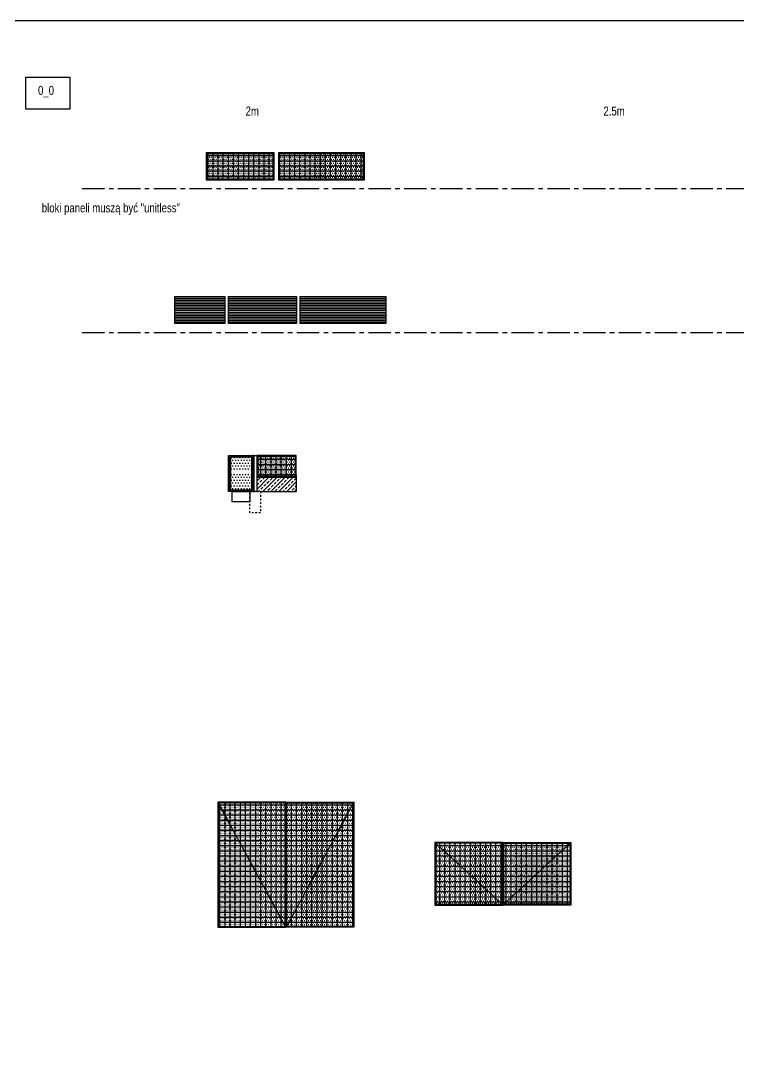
# Model space of a CAD drawing. Header units: millimetres. Extents: x 7 to 378, y -139 to -42.
# Drawn here: x 58.7 to 98.8, y -99.3 to -42 of the extents above; entities that cross this region are included whole.
import ezdxf

# ---------------------------------------------------------------- set-up
doc = ezdxf.new("R2010")
doc.units = ezdxf.units.MM
doc.linetypes.add('CENTER', pattern=[2, 1.25, -0.25, 0.25, -0.25])
doc.linetypes.add('DASHED', pattern=[0.75, 0.5, -0.25])
doc.layers.add('m_panele', color=7, linetype='Continuous')
doc.layers.add('m_podwaliny', color=8, linetype='Continuous')
doc.styles.add('CDMSTYLE', font='CDMSIMPL', dxfattribs={"width": 0.8, "bigfont": 'CDMBIGPL'})
pattern_1 = [(90, (-1e-12, -1), (-0.28575, 6e-17), []), (180, (-1e-12, -1), (-6e-17, -0.28575), [])]
pattern_2 = [(0, (-1e-12, -1), (0.0555625, 0.111125), [0, -0.111125])]
pattern_3 = [(0, (-344.70027, -270.53981), (3e-17, 0.09525), [])]
pattern_4 = [(90, (0.1, -1), (-0.28575, 6e-17), []), (180, (0.1, -1), (-6e-17, -0.28575), [])]
pattern_5 = [(0, (0.1, -1), (0.0555625, 0.111125), [0, -0.111125])]

# ---------------------------------------------------------------- blocks, each defined once
blk = doc.blocks.new('0_0')
at = {"color": 1, "linetype": 'Continuous', "lineweight": 25}
blk.add_lwpolyline([(0, 0), (0.001, 0)], dxfattribs=at)
blk = doc.blocks.new('P_4_2_1')
at = {"layer": 'm_panele'}
h = blk.add_hatch(color=251, dxfattribs=at)
h.paths.add_polyline_path([(3.9, 2), (0.1, 2), (0.1, 0.5), (3.9, 0.5)])
h.paths.add_polyline_path([(3.85, 0.55), (0.15, 0.55), (0.15, 1.95), (3.85, 1.95)], flags=16)
h = blk.add_hatch(dxfattribs=at)
h.set_pattern_fill('ANSI37', color=251, scale=0.09, angle=45, style=0)
h.set_pattern_definition(pattern_1)
h.paths.add_polyline_path([(3.85, 1.95), (0.15, 1.95), (0.15, 0.55), (3.85, 0.55)])
h = blk.add_hatch(dxfattribs=at)
h.set_pattern_fill('DOTS', color=95, scale=0.07, style=0)
h.set_pattern_definition(pattern_2)
h.paths.add_polyline_path([(3.85, 1.95), (0.15, 1.95), (0.15, 0.55), (3.85, 0.55)])
at = {"layer": 'm_panele', "color": 251}
blk.add_lwpolyline([(0.1, 0.5), (3.9, 0.5), (3.9, 2), (0.1, 2), (0.1, 0.5)], dxfattribs=at)
blk.add_lwpolyline([(0.15, 0.55), (3.85, 0.55), (3.85, 1.95), (0.15, 1.95)], close=True, dxfattribs=at)
blk = doc.blocks.new('P_5_2_1')
at = {"layer": 'm_panele'}
h = blk.add_hatch(color=251, dxfattribs=at)
h.paths.add_polyline_path([(4.9, 2), (0.1, 2), (0.1, 0.5), (4.9, 0.5)])
h.paths.add_polyline_path([(4.85, 0.55), (0.15, 0.55), (0.15, 1.95), (4.85, 1.95)], flags=16)
h = blk.add_hatch(dxfattribs=at)
h.set_pattern_fill('ANSI37', color=251, scale=0.09, angle=45, style=0)
h.set_pattern_definition(pattern_1)
h.paths.add_polyline_path([(4.85, 1.95), (0.15, 1.95), (0.15, 0.55), (4.85, 0.55)])
h = blk.add_hatch(dxfattribs=at)
h.set_pattern_fill('DOTS', color=95, scale=0.07, style=0)
h.set_pattern_definition(pattern_2)
h.paths.add_polyline_path([(4.85, 1.95), (0.15, 1.95), (0.15, 0.55), (4.85, 0.55)])
at = {"layer": 'm_panele', "color": 251}
blk.add_lwpolyline([(0.1, 0.5), (4.9, 0.5), (4.9, 2), (0.1, 2), (0.1, 0.5)], dxfattribs=at)
blk.add_lwpolyline([(0.15, 0.55), (4.85, 0.55), (4.85, 1.95), (0.15, 1.95)], close=True, dxfattribs=at)
blk = doc.blocks.new('DZ_4_2_1')
at = {"layer": 'm_panele', "linetype": 'Continuous', "lineweight": 25}
h = blk.add_hatch(dxfattribs=at)
h.set_pattern_fill('DOTS', color=95, scale=0.1)
h.set_pattern_definition([(0, (-147.98, -221.39), (0.079375, 0.15875), [0, -0.15875])])
h.paths.add_polyline_path([(1.385, 2.04), (0.235, 2.04), (0.235, 1.13), (1.385, 1.13)])
h.paths.add_polyline_path([(1.385, 1.06), (0.235, 1.06), (0.235, 0.08), (1.385, 0.08)])
at = {"layer": 'm_panele'}
h = blk.add_hatch(color=251, dxfattribs=at)
h.paths.add_polyline_path([(3.892, 2.01), (1.7, 2.01), (1.7, 0.81), (3.892, 0.81)])
h.paths.add_polyline_path([(3.842, 0.86), (1.75, 0.86), (1.75, 1.96), (3.842, 1.96)], flags=16)
h = blk.add_hatch(dxfattribs=at)
h.set_pattern_fill('ANSI37', color=251, scale=0.09, angle=45, style=0)
h.set_pattern_definition([(90, (0.1, 0.31), (-0.28575, 6e-17), []), (180, (0.1, 0.31), (-6e-17, -0.28575), [])])
h.paths.add_polyline_path([(3.842, 1.96), (1.75, 1.96), (1.75, 0.86), (3.842, 0.86)])
h = blk.add_hatch(dxfattribs=at)
h.set_pattern_fill('DOTS', color=95, scale=0.07, style=0)
h.set_pattern_definition([(0, (0.1, 0.31), (0.0555625, 0.111125), [0, -0.111125])])
h.paths.add_polyline_path([(3.842, 1.96), (1.75, 1.96), (1.75, 0.86), (3.842, 0.86)])
h = blk.add_hatch(dxfattribs=at)
h.set_pattern_fill('ANSI33', color=8, scale=0.05, style=0)
h.set_pattern_definition([(45, (-151.2667, -223.5827), (-0.2245064, 0.2245064), []), (45, (-151.0422, -223.5827), (-0.2245064, 0.2245064), [0.15875, -0.079375])])
h.paths.add_polyline_path([(3.892, 0.81), (1.7, 0.81), (1.7, 0.01), (1.9, 0.01), (4.692, 0.01), (3.892, 0.01)])
at = {"layer": 'm_panele', "color": 8, "lineweight": 25}
blk.add_line((3.892, 0.91), (3.892, 0.01), dxfattribs=at)
at = {"layer": 'm_panele', "color": 8}
blk.add_line((1.9, 0.01), (3.892, 0.01), dxfattribs=at)
blk.add_line((1.9, 0.01), (3.892, 0.01), dxfattribs=at)
at = {"layer": 'm_panele', "color": 1, "linetype": 'Continuous', "lineweight": 25}
for points in [[(0.1, 2.01), (1.52, 2.01), (1.52, 0.01), (0.1, 0.01)], [(0.165, 2.01), (1.455, 2.01), (1.455, 0.01), (0.165, 0.01)], [(0.235, 1.94), (1.385, 1.94), (1.385, 0.08), (0.235, 0.08)], [(1.455, 0.01), (1.52, 0.01), (1.52, 2.01), (1.455, 2.01)], [(1.52, 2.01), (1.68, 2.01), (1.68, 0.01), (1.52, 0.01)], [(0.31, 0), (1.29, 0), (1.29, -0.58), (0.31, -0.58)]]:
    blk.add_lwpolyline(points, close=True, dxfattribs=at)
at = {"layer": 'm_panele', "color": 251}
blk.add_lwpolyline([(1.7, 0.81), (3.892, 0.81), (3.892, 2.01), (1.7, 2.01), (1.7, 0.81)], dxfattribs=at)
blk.add_lwpolyline([(1.75, 0.86), (3.842, 0.86), (3.842, 1.96), (1.75, 1.96)], close=True, dxfattribs=at)
at = {"layer": 'm_panele', "color": 1, "linetype": 'DASHED', "ltscale": 0.005}
blk.add_lwpolyline([(1.3, 0.01), (1.9, 0.01), (1.9, -1.19), (1.3, -1.19)], close=True, dxfattribs=at)
blk = doc.blocks.new('P_3_2_2')
at = {"layer": 'm_panele', "linetype": 'Continuous', "lineweight": 25}
h = blk.add_hatch(dxfattribs=at)
h.set_pattern_fill('ANSI31', scale=0.03, angle=315)
h.set_pattern_definition(pattern_3)
h.paths.add_polyline_path([(0.1, 2), (2.9, 2), (2.9, 0.5), (0.1, 0.5)])
at = {"layer": 'm_panele', "color": 1, "linetype": 'Continuous', "lineweight": 25}
blk.add_lwpolyline([(0.1, 2), (2.9, 2), (2.9, 0.5), (0.1, 0.5)], close=True, dxfattribs=at)
blk = doc.blocks.new('P_4_2_2')
at = {"layer": 'm_panele', "linetype": 'Continuous', "lineweight": 25}
h = blk.add_hatch(dxfattribs=at)
h.set_pattern_fill('ANSI31', scale=0.03, angle=315)
h.set_pattern_definition(pattern_3)
h.paths.add_polyline_path([(0.1, 2), (3.9, 2), (3.9, 0.5), (0.1, 0.5)])
at = {"layer": 'm_panele', "color": 1, "linetype": 'Continuous', "lineweight": 25}
blk.add_lwpolyline([(0.1, 2), (3.9, 2), (3.9, 0.5), (0.1, 0.5)], close=True, dxfattribs=at)
blk = doc.blocks.new('P_5_2_2')
at = {"layer": 'm_panele', "linetype": 'Continuous', "lineweight": 25}
h = blk.add_hatch(dxfattribs=at)
h.set_pattern_fill('ANSI31', scale=0.03, angle=315)
h.set_pattern_definition(pattern_3)
h.paths.add_polyline_path([(0.1, 2), (4.9, 2), (4.9, 0.5), (0.1, 0.5)])
at = {"layer": 'm_panele', "color": 1, "linetype": 'Continuous', "lineweight": 25}
blk.add_lwpolyline([(0.1, 2), (4.9, 2), (4.9, 0.5), (0.1, 0.5)], close=True, dxfattribs=at)
blk = doc.blocks.new('DZ_8_7_1')
at = {"layer": 'm_panele'}
h = blk.add_hatch(color=251, dxfattribs=at)
h.paths.add_polyline_path([(4, 7), (0.2, 7), (0.2, 0), (4, 0)])
h.paths.add_polyline_path([(3.95, 0.05), (0.25, 0.05), (0.25, 7), (3.95, 7)], flags=16)
h = blk.add_hatch(dxfattribs=at)
h.set_pattern_fill('ANSI37', color=251, scale=0.09, angle=45, style=0)
h.set_pattern_definition(pattern_4)
h.paths.add_polyline_path([(3.95, 7), (0.25, 7), (0.25, 0.05), (3.95, 0.05)])
h = blk.add_hatch(dxfattribs=at)
h.set_pattern_fill('DOTS', color=95, scale=0.07, style=0)
h.set_pattern_definition(pattern_5)
h.paths.add_polyline_path([(3.95, 7), (0.25, 7), (0.25, 0.05), (3.95, 0.05)])
h = blk.add_hatch(color=251, dxfattribs=at)
h.paths.add_polyline_path([(4, 7), (7.8, 7), (7.8, 0), (4, 0)])
h.paths.add_polyline_path([(4.05, 0.05), (7.75, 0.05), (7.75, 7), (4.05, 7)], flags=16)
h = blk.add_hatch(dxfattribs=at)
h.set_pattern_fill('ANSI37', color=251, scale=0.09, angle=45, style=0)
h.set_pattern_definition(pattern_4)
h.paths.add_polyline_path([(4.05, 7), (7.75, 7), (7.75, 0.05), (4.05, 0.05)])
h = blk.add_hatch(dxfattribs=at)
h.set_pattern_fill('DOTS', color=95, scale=0.07, style=0)
h.set_pattern_definition(pattern_5)
h.paths.add_polyline_path([(4.05, 7), (7.75, 7), (7.75, 0.05), (4.05, 0.05)])
at = {"layer": 'm_panele', "color": 251}
for p, q in [((0.2, 7), (3.95, 0.05)), ((4.05, 0.05), (7.8, 7))]:
    blk.add_line(p, q, dxfattribs=at)
for points in [[(0.2, 0), (4, 0), (4, 7), (0.2, 7), (0.2, 0)], [(7.8, 0), (4, 0), (4, 7), (7.8, 7), (7.8, 0)]]:
    blk.add_lwpolyline(points, dxfattribs=at)
for points in [[(0.25, 0.05), (3.95, 0.05), (3.95, 6.95), (0.25, 6.95)], [(7.75, 0.05), (4.05, 0.05), (4.05, 6.95), (7.75, 6.95)]]:
    blk.add_lwpolyline(points, close=True, dxfattribs=at)
blk = doc.blocks.new('DZ_8_3.5_1')
at = {"layer": 'm_panele'}
h = blk.add_hatch(color=251, dxfattribs=at)
h.paths.add_polyline_path([(4, 3.5), (0.2, 3.5), (0.2, 0), (4, 0)])
h.paths.add_polyline_path([(3.95, 0.05), (0.25, 0.05), (0.25, 3.5), (3.95, 3.5)], flags=16)
h = blk.add_hatch(dxfattribs=at)
h.set_pattern_fill('ANSI37', color=251, scale=0.09, angle=45, style=0)
h.set_pattern_definition(pattern_4)
h.paths.add_polyline_path([(3.95, 3.45), (0.25, 3.45), (0.25, 0.05), (3.95, 0.05)])
h = blk.add_hatch(dxfattribs=at)
h.set_pattern_fill('DOTS', color=95, scale=0.07, style=0)
h.set_pattern_definition(pattern_5)
h.paths.add_polyline_path([(3.95, 3.45), (0.25, 3.45), (0.25, 0.05), (3.95, 0.05)])
h = blk.add_hatch(color=251, dxfattribs=at)
h.paths.add_polyline_path([(4, 3.5), (7.8, 3.5), (7.8, 0), (4, 0)])
h.paths.add_polyline_path([(4.05, 0.05), (7.75, 0.05), (7.75, 3.5), (4.05, 3.5)], flags=16)
h = blk.add_hatch(dxfattribs=at)
h.set_pattern_fill('ANSI37', color=251, scale=0.09, angle=45, style=0)
h.set_pattern_definition(pattern_4)
h.paths.add_polyline_path([(4.05, 3.45), (7.75, 3.45), (7.75, 0.05), (4.05, 0.05)])
h = blk.add_hatch(dxfattribs=at)
h.set_pattern_fill('DOTS', color=95, scale=0.07, style=0)
h.set_pattern_definition(pattern_5)
h.paths.add_polyline_path([(4.05, 3.45), (7.75, 3.45), (7.75, 0.05), (4.05, 0.05)])
at = {"layer": 'm_panele', "color": 251}
for p, q in [((0.2, 3.5), (3.95, 0.05)), ((4.05, 0.05), (7.8, 3.5))]:
    blk.add_line(p, q, dxfattribs=at)
for points in [[(0.2, 0), (4, 0), (4, 3.5), (0.2, 3.5), (0.2, 0)], [(7.8, 0), (4, 0), (4, 3.5), (7.8, 3.5), (7.8, 0)]]:
    blk.add_lwpolyline(points, dxfattribs=at)
for points in [[(0.25, 0.05), (3.95, 0.05), (3.95, 3.45), (0.25, 3.45)], [(7.75, 0.05), (4.05, 0.05), (4.05, 3.45), (7.75, 3.45)]]:
    blk.add_lwpolyline(points, close=True, dxfattribs=at)

msp = doc.modelspace()

# ---------------------------------------------------------------- linework, layer by layer
at = {"color": 8, "linetype": 'CENTER', "lineweight": 25}
for p, q in [((62.1244, -51.4251), (281.0959, -51.4251)), ((62.1244, -59.4605), (281.0959, -59.4605))]:
    msp.add_line(p, q, dxfattribs=at)
at = {"color": 1, "linetype": 'Continuous', "lineweight": 25}
msp.add_lwpolyline([(7.0225, -42.0255), (377.8749, -42.0255), (377.8749, -138.7269), (7.0225, -138.7269)], close=True, dxfattribs=at)
at = {"layer": 'm_podwaliny', "color": 1, "linetype": 'Continuous', "lineweight": 25}
msp.add_lwpolyline([(61.4353, -46.981), (58.9795, -46.981), (58.9795, -45.1872), (61.4353, -45.1872)], close=True, dxfattribs=at)

# ---------------------------------------------------------------- block references
at = {"layer": 'm_panele', "color": 1, "linetype": 'Continuous', "lineweight": 25}
for name, p in [('P_4_2_1', (68.9473, -51.4252)), ('P_5_2_1', (73.0057, -51.4252)), ('P_3_2_2', (67.2013, -59.4605)), ('P_4_2_2', (70.2013, -59.4605)), ('P_5_2_2', (74.2013, -59.4605)), ('DZ_8_7_1', (69.5119, -92.7175)), ('DZ_8_3.5_1', (81.6448, -91.4747))]:
    msp.add_blockref(name, p, dxfattribs=at)
at = {"layer": 'm_panele', "color": 6, "linetype": 'Continuous', "lineweight": 25}
msp.add_blockref('DZ_4_2_1', (70.1988, -68.3618), dxfattribs=at)
at = {"layer": 'm_podwaliny', "color": 1, "linetype": 'Continuous', "lineweight": 25}
msp.add_blockref('0_0', (59.9932, -46.4325), dxfattribs=at)

# ---------------------------------------------------------------- texts
at = {"layer": 'm_panele', "color": 1, "linetype": 'Continuous', "lineweight": 25, "style": 'CDMSTYLE', "width": 0.8}
for s, p in [('2m', (71.2594, -47.3376)), ('2.5m', (91.2594, -47.3376)), ('bloki paneli muszą być "unitless"', (59.8644, -52.7511))]:
    msp.add_text(s, height=0.5, dxfattribs=at).set_placement(p)
at = {"layer": 'm_podwaliny', "color": 1, "linetype": 'Continuous', "lineweight": 25, "style": 'CDMSTYLE', "width": 0.8}
msp.add_text('0_0', height=0.5, dxfattribs=at).set_placement((59.6576, -46.1837))

doc.saveas('drawing.dxf')
